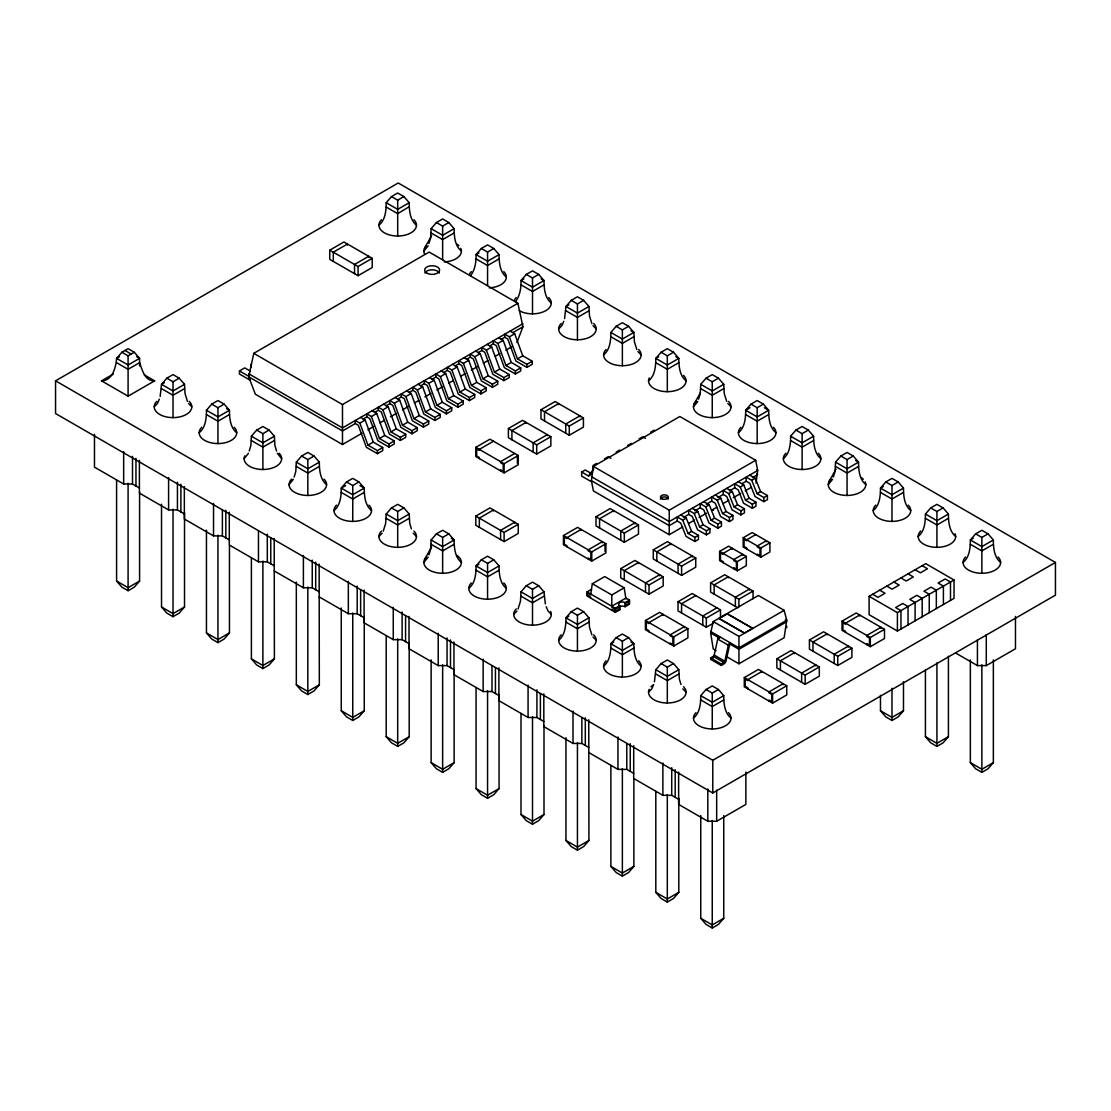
<?xml version="1.0" encoding="UTF-8"?>
<svg xmlns="http://www.w3.org/2000/svg" width="1111" height="1111" viewBox="0 0 1111 1111"><rect width="100%" height="100%" fill="white"/><g stroke="black" fill="none" stroke-linecap="round" stroke-linejoin="round"><path stroke-width="1.5" d="M187.481 401.432L185.051 393.711L184.523 384.323L179.204 378.184L173.024 374.615L166.831 378.184L161.526 384.323L160.165 396.433M236.712 432.735C230.213 427.554 229.463 418.014 229.449 410.265L224.144 404.126L217.95 400.557L211.757 404.126L206.452 410.265C206.452 418.014 205.688 427.554 199.188 432.735M276.57 451.024L274.931 445.608L274.389 436.206L269.084 430.082L262.89 426.499L256.697 430.082L251.392 436.206L250.85 445.608L249.211 451.024M326.592 484.618C320.093 479.438 319.329 469.897 319.329 462.148L314.01 456.024L307.83 452.441L301.636 456.024L296.331 462.148L295.79 471.55L294.151 476.966M371.518 510.56C365.019 505.38 364.269 495.839 364.255 488.09L358.95 481.966L352.756 478.383L346.563 481.966L341.258 488.09C341.258 495.839 340.494 505.38 333.994 510.56M416.458 225.186C409.959 220.006 409.209 210.465 409.195 202.716L403.89 196.591L397.696 193.008L391.503 196.591L386.197 202.716C386.184 210.465 385.434 220.006 378.934 225.186M411.376 528.85L409.737 523.434L409.195 514.032L403.89 507.908L397.696 504.325L391.503 507.908L386.197 514.032L385.656 523.434L383.239 531.155M461.398 251.128C454.899 245.948 454.135 236.407 454.135 228.658L448.816 222.533L442.636 218.95L436.442 222.533L431.137 228.658L430.596 238.06L428.957 243.476M461.398 562.444C454.899 557.264 454.135 547.723 454.135 539.974L448.816 533.849L442.636 530.28L436.442 533.849L431.137 539.974L430.596 549.376L428.957 554.792M506.324 277.07C499.825 271.889 499.075 262.349 499.061 254.6L493.756 248.475L487.562 244.892L481.369 248.475L476.063 254.6C476.272 261.877 475.105 269.751 470.606 275.667M506.324 588.386C499.825 583.206 499.075 573.665 499.061 565.916L493.756 559.791L487.562 556.222L481.369 559.791L476.063 565.916C476.063 573.665 475.3 583.206 468.8 588.386M551.264 303.011C544.765 297.831 544.015 288.291 544.001 280.541L538.696 274.417L532.502 270.848L526.308 274.417L521.003 280.541C521.212 287.818 520.045 295.693 515.546 301.623M545.362 603.967L544.001 591.857L538.696 585.733L532.502 582.164L526.308 585.733L521.003 591.857L520.462 601.259L518.045 608.981M591.899 323.607L589.469 315.885L588.941 306.483L583.622 300.359L577.442 296.79L571.248 300.359L565.943 306.483L564.582 318.593M591.899 634.923L589.469 627.201L588.941 617.813L583.622 611.675L577.442 608.106L571.248 611.675L565.943 617.813C565.93 625.549 565.18 635.103 558.666 640.269M636.825 349.548L634.409 341.827L633.867 332.425L628.562 326.301L622.368 322.732L616.174 326.301L610.869 332.425C610.869 340.174 610.106 349.729 603.606 354.895M641.13 666.211C634.631 661.045 633.881 651.504 633.867 643.755L628.562 637.617L622.368 634.048L616.174 637.617L610.869 643.755C610.869 651.504 610.106 661.045 603.606 666.211M686.07 380.837C679.571 375.671 678.821 366.13 678.807 358.381L673.502 352.243L667.308 348.673L661.114 352.243L655.809 358.381C655.796 366.13 655.046 375.671 648.546 380.837M680.987 684.515L679.349 679.085L678.807 669.697L673.502 663.559L667.308 659.99L661.114 663.559L655.809 669.697L654.448 681.807M726.705 401.432L724.275 393.711L723.747 384.323L718.428 378.184L712.248 374.615L706.054 378.184L700.749 384.323L700.208 393.711L698.569 399.141M731.01 718.109C724.511 712.929 723.747 703.388 723.747 695.639L718.428 689.514L712.248 685.931L706.054 689.514L700.749 695.639C700.735 703.388 699.986 712.929 693.472 718.109M775.936 432.735C769.437 427.554 768.687 418.014 768.673 410.265L763.368 404.126L757.174 400.557L750.98 404.126L745.675 410.265C745.675 418.014 744.912 427.554 738.412 432.735M820.876 458.676C814.377 453.496 813.627 443.956 813.613 436.206L808.308 430.082L802.114 426.499L795.92 430.082L790.615 436.206C790.601 443.956 789.852 453.496 783.352 458.676M865.816 484.618C859.317 479.438 858.553 469.897 858.553 462.148L853.234 456.024L847.054 452.441L840.86 456.024L835.555 462.148L835.014 471.55L833.375 476.966M910.742 510.56C904.243 505.38 903.493 495.839 903.479 488.09L898.174 481.966L891.98 478.383L885.786 481.966L880.481 488.09C880.481 495.839 879.718 505.38 873.218 510.56M955.682 536.502C949.183 531.322 948.433 521.781 948.419 514.032L943.114 507.908L936.92 504.325L930.726 507.908L925.421 514.032C925.407 521.781 924.658 531.322 918.158 536.502M1000.622 562.444C994.123 557.264 993.359 547.723 993.359 539.974L988.04 533.849L981.86 530.28L975.666 533.849L970.361 539.974C970.347 547.723 969.597 557.264 963.084 562.444M625.951 599.051L624.174 587.816L604.717 576.581L592.33 583.733L590.566 594.968L587.025 592.927M682.654 526.947L669.239 534.697L593.413 490.923L591.399 480.702L593.413 466.398L679.849 416.5L755.674 460.273L757.688 470.495L756.008 483.091M710.651 657.92L721.261 664.045L723.914 662.517A1.403 0.805 -60 0 0 724.858 661.226L728.344 645.185A2.653 1.528 -60 0 1 730.108 642.741L726.011 661.045A3.152 1.819 -60 0 1 723.914 663.947L721.261 665.475L710.651 659.351L710.651 657.92L713.304 656.393A1.403 0.805 -60 0 0 714.234 655.101L717.734 639.061A2.653 1.528 -60 0 1 719.497 636.617L719.261 638.256M361.964 433.262L342.48 444.511L255.336 394.197L248.725 376.823L253.766 353.34L429.165 252.072L517.879 303.289L522.934 326.773L516.921 342.563M716.095 650.588L713.234 648.935L710.651 632.937L713.234 621.563L758.41 595.482L784.144 610.328L786.727 620.271L784.144 637.7L738.954 663.781L726.094 656.365M159.345 399.141L157.47 403.474L154.248 406.779M563.763 321.315L561.888 325.648L558.666 328.953M653.629 684.515L651.754 688.848L648.546 692.153M139.583 365.977L139.583 358.367L134.278 352.243L128.084 348.673L121.891 352.243L116.586 358.367C115.961 367.102 112.6 380.809 101.545 380.837L128.084 396.169L154.623 380.837L144.305 374.879M248.433 453.316L244.128 458.676M293.373 479.258L289.054 484.618M428.179 245.781L423.86 251.128M428.179 557.097L423.86 562.444M697.791 401.432L693.472 406.779M832.597 479.258L828.278 484.618M424.499 248.322L431.637 235.56M424.499 559.638L431.637 546.876M694.125 403.987L700.458 392.641M828.931 481.813L836.055 469.05M382.142 533.197L378.934 536.502M516.948 611.022L513.74 614.327M590.51 481.216L581.664 476.105L581.664 472.022L588.511 475.966L593.816 468.814M139.583 491.992L139.583 581.039L134.278 587.163L128.084 590.733L121.891 587.163L116.586 581.039L116.586 480.008M184.523 512.796L184.523 606.981L179.204 613.105L173.024 616.688L166.831 613.105L161.526 606.981L161.526 504.241M229.449 545.598L229.449 632.923L224.144 639.047L217.95 642.63L211.757 639.047L206.452 632.923L206.452 530.183M274.209 538.585L274.389 658.865L269.084 664.989L262.89 668.572L256.697 664.989L251.392 658.865L251.392 557.833M319.149 564.096L319.329 684.807L314.01 690.931L307.83 694.514L301.636 690.931L296.331 684.807L296.331 582.067M364.255 616.577L364.255 710.748L358.95 716.887L352.756 720.456L346.563 716.887L341.258 710.748L341.258 608.009M409.195 642.519L409.195 736.69L403.89 742.828L397.696 746.398L391.503 742.828L386.197 736.69L386.197 635.673M454.135 670.169L454.135 762.632L448.816 768.77L442.636 772.339L436.442 768.77L431.137 762.632L431.137 659.892M499.061 694.403L499.061 788.588L493.756 794.712L487.562 798.281L481.369 794.712L476.063 788.588L476.063 687.556M544.001 725.483L544.001 814.53L538.696 820.654L532.502 824.223L526.308 820.654L521.003 814.53L521.003 713.498M588.761 719.761L588.941 840.471L583.622 846.596L577.442 850.165L571.248 846.596L565.943 840.471L565.943 737.732M633.867 779.075L633.867 866.413L628.562 872.538L622.368 876.121L616.174 872.538L610.869 866.413L610.869 765.382M678.807 798.17L678.807 892.355L673.502 898.48L667.308 902.063L661.114 898.48L655.809 892.355L655.809 791.324M723.747 815.557L723.747 918.297L718.428 924.421L712.248 928.004L706.054 924.421L700.749 918.297L700.749 815.557M903.479 681.64L903.479 710.748L898.174 716.887L891.98 720.456L885.786 716.887L880.481 710.748L880.481 695.347M948.419 656.212L948.419 736.69L943.114 742.828L936.92 746.398L930.726 742.828L925.421 736.69L925.421 669.919M993.359 659.892L993.359 762.632L988.04 768.77L981.86 772.339L975.666 768.77L970.361 762.632L970.361 659.892M55.55 380.837L398.224 182.996L1055.45 562.444L1055.45 595.135L712.776 792.976L55.55 413.528L55.55 380.837L712.776 760.285L1055.45 562.444M119.46 356.714L116.586 358.367L128.084 365.005L139.583 358.367L136.709 356.714M121.891 352.243L128.084 355.812L134.278 352.243M391.503 196.591L397.696 200.161L403.89 196.591M409.195 202.716L397.696 209.354L386.197 202.716M101.545 380.837L113.336 374.032M329.759 250.169L343.91 241.99L372.227 258.335L372.227 267.529L358.061 275.695L329.759 259.363L329.759 250.169L358.061 266.501L372.227 258.335M164.4 382.656L161.526 384.323L173.024 390.961L184.523 384.323M166.831 378.184L173.024 381.767L179.204 378.184M436.442 222.533L442.636 226.102L448.816 222.533M454.135 228.658L442.636 235.296L431.137 228.658M184.523 388.628L173.024 395.266L161.526 388.628M454.135 232.963L442.636 239.601L431.137 232.963M250.489 380.406L239.434 374.018L239.434 370.949L244.739 367.894L250.156 371.018M478.938 252.947L476.063 254.6L487.562 261.238L499.061 254.6M211.757 404.126L217.95 407.709L224.144 404.126M481.369 248.475L487.562 252.044L493.756 248.475M229.449 414.57L217.95 421.208L206.452 414.57M499.061 258.905L487.562 265.543L476.063 258.905M523.878 278.889L521.003 280.541L532.502 287.18L544.001 280.541L541.126 278.889M256.697 430.082L262.89 433.651L269.084 430.082M526.308 274.417L532.502 277.986L538.696 274.417M274.389 436.206L262.89 442.845L251.392 436.206M274.389 440.511L262.89 447.15L251.392 440.511M544.001 284.847L532.502 291.485L521.003 284.847M253.766 353.34L342.48 404.557L517.879 303.289M522.934 323.718L342.48 427.902L248.725 373.768M360.617 417.43L365.186 420.069L373.254 442.095L382.726 447.552L382.726 450.622L377.421 453.691L366.366 447.302L358.297 425.277L355.312 423.555L342.48 430.957L248.725 376.823M363.089 419.055L366.811 416.917L369.796 418.639L377.865 440.664L388.919 447.053L394.224 443.983L394.224 440.914L384.753 435.456L376.698 413.431L372.116 410.792M374.588 412.417L378.309 410.278L381.295 412L389.364 434.026L400.418 440.414L405.723 437.345L405.723 434.276L396.252 428.818L388.197 406.793L383.614 404.154M386.086 405.779L389.808 403.64L392.794 405.362L400.863 427.388L411.917 433.776L417.222 430.707L417.222 427.638L407.751 422.18L399.696 400.154L395.113 397.516M397.585 399.141L401.307 397.002L404.293 398.724L412.362 420.75L423.416 427.124L428.721 424.069L428.721 421L419.25 415.542L411.195 393.516L406.612 390.878M409.084 392.502L412.806 390.364L415.792 392.086L423.86 414.111L434.915 420.486L440.22 417.43L440.22 414.361L430.762 408.89L422.694 386.878L418.111 384.225M420.583 385.864L424.305 383.726L427.291 385.448L435.359 407.473L446.414 413.847L451.719 410.792L451.719 407.723L442.261 402.251L434.193 380.24L429.61 377.587M432.082 379.226L435.804 377.087L438.789 378.809L446.858 400.835L457.913 407.209L463.218 404.154L463.218 401.085L453.76 395.613L445.692 373.602L441.109 370.949M443.581 372.588L447.302 370.449L450.288 372.171L458.357 394.197L469.411 400.571L474.716 397.516L474.716 394.447L465.259 388.975L457.19 366.963L452.608 364.311M455.079 365.95L458.801 363.811L461.787 365.533L469.856 387.558L480.91 393.933L486.215 390.878L486.215 387.808L476.758 382.337L468.689 360.325L464.106 357.673M466.578 359.311L470.3 357.159L473.286 358.895L481.355 380.906L492.409 387.295L497.714 384.239L497.714 381.17L488.257 375.699L480.188 353.687L475.605 351.034M478.077 352.673L481.799 350.52L484.785 352.256L492.853 374.268L503.908 380.656L509.227 377.587L509.227 374.532L499.756 369.06L491.687 347.035L487.104 344.396M489.59 346.035L493.298 343.882L496.284 345.618L504.352 367.63L515.407 374.018L520.726 370.949L520.726 367.894L511.254 362.422L503.186 340.397L498.603 337.758M501.089 339.397L504.797 337.244L507.783 338.98L515.851 360.992L526.906 367.38L532.225 364.311L532.225 361.256L522.753 355.784L514.685 333.758L510.102 331.12M512.949 332.536L522.934 326.773M355.312 423.555L355.312 420.486L359.881 423.138L365.186 420.069M366.811 416.917L366.811 413.847L371.38 416.5L376.698 413.431M378.309 410.278L378.309 407.209L382.878 409.862L388.197 406.793M389.808 403.64L389.808 400.571L394.377 403.224L399.696 400.154M401.307 397.002L401.307 393.933L405.876 396.571L411.195 393.516M412.806 390.364L412.806 387.295L417.375 389.933L422.694 386.878M424.305 383.726L424.305 380.656L428.874 383.295L434.193 380.24M435.804 377.087L435.804 374.018L440.387 376.657L445.692 373.602M447.302 370.449L447.302 367.38L451.885 370.019L457.19 366.963M458.801 363.811L458.801 360.742L463.384 363.38L468.689 360.325M470.3 357.159L470.3 354.103L474.883 356.742L480.188 353.687M481.799 350.52L481.799 347.465L486.382 350.104L491.687 347.035M493.298 343.882L493.298 340.827L497.881 343.466L503.186 340.397M504.797 337.244L504.797 334.189L509.38 336.827L514.685 333.758M568.818 304.831L565.943 306.483L577.442 313.121L588.941 306.483M301.636 456.024L307.83 459.593L314.01 456.024M571.248 300.359L577.442 303.942L583.622 300.359M367.963 429.804L373.949 426.332M379.948 422.874L384.448 420.277M390.433 416.819L396.433 413.361M402.432 409.903L408.417 406.445M414.417 402.974L418.916 400.377M424.902 396.919L430.901 393.461M436.901 390.003L442.886 386.545M448.886 383.073L453.385 380.476M460.871 376.157L465.37 373.56M471.356 370.102L477.355 366.644M483.354 363.172L487.854 360.589M495.339 356.256L499.839 353.659M505.824 350.201L511.824 346.743M319.329 462.148L307.83 468.786L296.331 462.148M319.329 466.453L307.83 473.092L296.331 466.453M588.941 310.788L577.442 317.44L565.943 310.788M359.881 423.138L367.949 445.15L373.254 442.095M371.38 416.5L379.448 438.512L384.753 435.456M382.878 409.862L390.947 431.873L396.252 428.818M394.377 403.224L402.446 425.235L407.751 422.18M405.876 396.571L413.945 418.597L419.25 415.542M417.375 389.933L425.444 411.959L430.762 408.89M428.874 383.295L436.942 405.321L442.261 402.251M440.387 376.657L448.441 398.682L453.76 395.613M451.885 370.019L459.94 392.044L465.259 388.975M463.384 363.38L471.439 385.406L476.758 382.337M474.883 356.742L482.938 378.768L488.257 375.699M486.382 350.104L494.451 372.129L499.756 369.06M497.881 343.466L505.949 365.491L511.254 362.422M509.38 336.827L517.448 358.853L522.753 355.784M139.583 581.039L128.084 587.677L116.586 581.039M367.949 445.15L377.421 450.622L382.726 447.552M379.448 438.512L388.919 443.983L394.224 440.914M390.947 431.873L400.418 437.345L405.723 434.276M402.446 425.235L411.917 430.707L417.222 427.638M413.945 418.597L423.416 424.069L428.721 421M425.444 411.959L434.915 417.43L440.22 414.361M436.942 405.321L446.414 410.792L451.719 407.723M448.441 398.682L457.913 404.154L463.218 401.085M459.94 392.044L469.411 397.516L474.716 394.447M471.439 385.406L480.91 390.878L486.215 387.808M482.938 378.768L492.409 384.239L497.714 381.17M494.451 372.129L503.908 377.587L509.227 374.532M505.949 365.491L515.407 370.949L520.726 367.894M517.448 358.853L526.906 364.311L532.225 361.256M345.577 485.604L341.258 488.09L352.756 494.728L364.255 488.09L359.95 485.604M346.563 481.966L352.756 485.535L358.95 481.966M616.174 326.301L622.368 329.884L628.562 326.301M364.255 492.395L352.756 499.033L341.258 492.395M633.867 336.744L622.368 343.382L610.869 336.744M184.523 606.981L173.024 613.619L161.526 606.981M475.8 447.344L489.951 439.178L518.254 455.51L518.254 464.704L504.102 472.883L475.8 456.538L475.8 447.344L504.102 463.69L518.254 455.51M508.394 428.527L522.545 420.361L550.848 436.706L550.848 445.9L536.696 454.066L508.394 437.72L508.394 428.527L536.696 444.872L550.848 436.706M540.974 409.723L555.125 401.543L583.428 417.889L583.428 427.082L569.276 435.248L540.974 418.903L540.974 409.723L569.276 426.055L583.428 417.889M493.492 441.22L479.341 449.386L479.341 450.413L476.688 448.872L476.688 456.024L479.341 457.551L479.341 458.579M658.684 356.714L655.809 358.381L667.308 365.019L678.807 358.381L675.932 356.714M391.503 507.908L397.696 511.477L403.89 507.908M661.114 352.243L667.308 355.826L673.502 352.243M409.195 514.032L397.696 520.67L386.197 514.032M514.726 453.469L500.575 461.648L500.575 462.662L503.227 464.204L503.227 471.342L500.575 469.814L500.575 470.842M409.195 518.337L397.696 524.975L386.197 518.337M678.807 362.686L667.308 369.324L655.809 362.686M229.449 632.923L217.95 639.561L206.452 632.923M475.8 516.087L489.951 507.908L518.254 524.253L518.254 533.447L504.102 541.612L475.8 525.281L475.8 516.087L504.102 532.419L518.254 524.253M436.442 533.849L442.636 537.418L448.816 533.849M706.054 378.184L712.248 381.767L718.428 378.184M723.747 384.323L712.248 390.961L700.749 384.323M454.135 544.279L442.636 550.917L431.137 544.279M723.747 388.628L712.248 395.266L700.749 388.628M581.664 472.022L585.205 469.981L592.052 473.925M596.704 463.343L593.163 465.384L593.163 469.467M604.662 458.746L608.203 456.704L610.939 458.274M616.161 452.108L619.702 450.066M627.659 445.469L631.201 443.428M639.158 438.831L642.7 436.79L645.435 438.359M650.657 432.193L654.198 430.138M588.511 475.966L590.871 474.605M274.389 658.865L262.89 665.503L251.392 658.865M478.938 564.263L476.063 565.916L487.562 572.554L499.061 565.916M749.994 407.765L745.675 410.265L757.174 416.903L768.673 410.265L764.368 407.765M481.369 559.791L487.562 563.36L493.756 559.791M750.98 404.126L757.174 407.709L763.368 404.126M499.061 570.221L487.562 576.859L476.063 570.221M768.673 414.57L757.174 421.208L745.675 414.57M563.444 535.558L577.595 527.378L605.898 543.723L605.898 552.917L591.746 561.083L563.444 544.737L563.444 535.558L591.746 551.889L605.898 543.723M596.01 516.754L610.161 508.574L638.478 524.92L638.478 534.113L624.313 542.279L596.01 525.934L596.01 516.754L624.313 533.086L638.478 524.92M319.329 684.807L307.83 691.445L296.331 684.807M593.413 466.398L669.239 510.171L755.674 460.273M526.308 585.733L532.502 589.316L538.696 585.733M795.92 430.082L802.114 433.651L808.308 430.082M544.001 591.857L532.502 598.496L521.003 591.857M813.613 436.206L802.114 442.845L790.615 436.206M544.001 596.176L532.502 602.815L521.003 596.176M813.613 440.511L802.114 447.15L790.615 440.511M680.737 514.921L686.279 518.115L691.584 531.391L698.43 535.349L698.43 539.432L694.889 541.474L686.043 536.363L680.737 523.087L677.196 521.045L669.239 525.642L591.399 480.702M683.39 517.476L688.695 514.407L692.236 516.448L697.541 529.725L706.388 534.835L709.929 532.794L709.929 528.711L703.082 524.753L697.777 511.477L692.236 508.282M694.889 510.838L700.194 507.769L703.735 509.81L709.04 523.087L717.887 528.197L721.428 526.156L721.428 522.073L714.581 518.115L709.276 504.838L703.735 501.644M706.388 504.2L711.693 501.13L715.234 503.172L720.539 516.448L729.385 521.559L732.927 519.517L732.927 515.435L726.08 511.477L720.775 498.2L715.234 495.006M717.887 497.561L723.192 494.492L726.733 496.534L732.038 509.81L740.884 514.921L744.426 512.879L744.426 508.796L737.579 504.838L732.274 491.562L726.733 488.368M729.385 490.909L734.69 487.854L738.232 489.895L743.537 503.172L752.383 508.282L755.924 506.241L755.924 502.158L749.078 498.2L743.773 484.924L738.232 481.73M742.217 483.507L746.189 481.216L749.731 483.257L755.036 496.534L763.882 501.644L767.423 499.603L767.423 495.506L760.577 491.562L755.272 478.285L749.731 475.091M752.383 477.633L757.688 474.578L756.674 473.994M677.196 521.045L677.196 516.962L682.737 520.156L686.279 518.115M688.695 514.407L688.695 510.324L694.236 513.518L697.777 511.477M700.194 507.769L700.194 503.686L705.735 506.88L709.276 504.838M711.693 501.13L711.693 497.048L717.234 500.242L720.775 498.2M723.192 494.492L723.192 490.409L728.733 493.603L732.274 491.562M734.69 487.854L734.69 483.771L740.232 486.965L743.773 484.924M746.189 481.216L746.189 477.133L751.73 480.327L755.272 478.285M364.255 710.748L352.756 717.387L341.258 710.748M688.612 523.503L694.569 520.059M699.041 517.476L706.499 513.185M716.928 507.158L712.457 509.741L713.47 510.324M722.886 503.714L728.844 500.269M733.316 497.7L740.773 493.395M745.245 490.812L751.203 487.368M620.73 568.624L634.881 560.458L663.184 576.79L663.184 585.983L649.032 594.163L620.73 577.817L620.73 568.624L649.032 584.969L663.184 576.79M653.296 549.82L667.447 541.654L695.75 557.986L695.75 567.179L681.598 575.359L653.296 559.014L653.296 549.82L681.598 566.166L695.75 557.986M619.16 607.161A3.75 2.166 0 0 1 625.062 606.717L629.479 604.162L629.479 600.065L625.062 602.62A3.75 2.166 0 0 0 619.757 602.62A3.75 2.166 0 0 0 619.757 605.689L619.757 609.772L615.327 612.328L587.025 595.982L587.025 591.899L591.455 589.344L591.455 590.372M682.737 520.156L688.042 533.433L691.584 531.391M694.236 513.518L699.541 526.795L703.082 524.753M705.735 506.88L711.04 520.156L714.581 518.115M717.234 500.242L722.539 513.518L726.08 511.477M728.733 493.603L734.038 506.88L737.579 504.838M740.232 486.965L745.537 500.242L749.078 498.2M751.73 480.327L757.035 493.603L760.577 491.562M688.042 533.433L694.889 537.391L698.43 535.349M699.541 526.795L706.388 530.752L709.929 528.711M711.04 520.156L717.887 524.114L721.428 522.073M722.539 513.518L729.385 517.476L732.927 515.435M734.038 506.88L740.884 510.838L744.426 508.796M745.537 500.242L752.383 504.2L755.924 502.158M757.035 493.603L763.882 497.561L767.423 495.506M568.818 616.147L565.943 617.813L577.442 624.451L588.941 617.813M592.33 583.733L611.8 594.968L624.174 587.816M571.248 611.675L577.442 615.258L583.622 611.675M840.86 456.024L847.054 459.593L853.234 456.024M611.8 606.203L625.951 598.024L629.479 600.065M588.941 622.118L577.442 628.757L565.943 622.118M858.553 466.453L847.054 473.092L835.555 466.453M587.025 591.899L615.327 608.245L619.757 605.689M619.757 606.717L615.327 609.259L611.8 607.217L611.8 594.968M625.062 603.648L629.479 601.093M619.757 608.759L615.327 611.314L611.8 609.259L611.8 610.286M625.062 605.689L629.479 603.134M719.609 551.389L728.622 546.181L746.314 556.403L746.314 565.596L737.287 570.804L719.609 560.583L719.609 551.389L737.287 561.61L746.314 556.403M743.19 537.78L752.203 532.572L769.895 542.779L769.895 551.973L760.882 557.18L743.19 546.973L743.19 537.78L760.882 547.987L769.895 542.779M755.744 534.613L746.717 539.821L746.717 540.835L744.064 539.307L744.064 546.459L746.717 547.987L746.717 549.015M409.195 736.69L397.696 743.328L386.197 736.69M645.435 620.521L659.601 612.355L687.903 628.687L687.903 637.881L673.752 646.06L645.435 629.715L645.435 620.521L673.752 636.867L687.903 628.687M713.415 623.16L706.332 627.243L678.029 610.897L678.029 601.704L692.181 593.538L720.483 609.883L720.483 617.535M737.718 607.759L710.596 592.094L710.596 582.9L724.747 574.734L753.05 591.08L753.05 598.732M613.744 642.089L610.869 643.755L622.368 650.393L633.867 643.755L630.992 642.089M883.356 486.437L880.481 488.09L891.98 494.728L903.479 488.09M695.722 595.579L681.571 603.745L681.571 612.939M616.174 637.617L622.368 641.2L628.562 637.617M885.786 481.966L891.98 485.535L898.174 481.966M633.867 648.06L622.368 654.698L610.869 648.06M903.479 492.395L891.98 499.033L880.481 492.395M716.942 607.828L702.791 616.008L702.791 625.201M454.135 762.632L442.636 769.284L431.137 762.632M678.029 601.704L706.332 618.049L720.483 609.883M710.596 582.9L738.898 599.246L753.05 591.08M719.053 618.41L727.247 613.675L752.619 628.326L727.247 613.883L719.053 618.41L744.412 633.062L752.619 628.326M661.114 663.559L667.308 667.142L673.502 663.559M930.726 507.908L936.92 511.477L943.114 507.908M678.807 669.697L667.308 676.335L655.809 669.697M948.419 514.032L936.92 520.67L925.421 514.032M713.234 621.563L738.954 636.409L784.144 610.328M678.807 674.002L667.308 680.64L655.809 674.002M948.419 518.337L936.92 524.975L925.421 518.337M710.651 659.351L713.304 657.823M499.061 788.588L487.562 795.226L476.063 788.588M869.108 596.329L925.727 563.638L954.03 579.984L954.03 598.371L897.41 631.048L869.108 614.702L869.108 596.329L897.41 612.661L954.03 579.984M973.236 538.321L970.361 539.974L981.86 546.612L993.359 539.974M706.054 689.514L712.248 693.083L718.428 689.514M975.666 533.849L981.86 537.418L988.04 533.849M744.287 677.585L758.438 669.419L786.741 685.751L786.741 694.944L772.589 703.124L744.287 686.779L744.287 677.585L772.589 693.931L786.741 685.751M776.867 658.767L791.018 650.602L819.321 666.947L819.321 676.141L805.169 684.307L776.867 667.961L776.867 658.767L805.169 675.113L819.321 666.947M809.433 639.964L823.584 631.798L851.901 648.144L851.901 657.337L837.75 665.503L809.433 649.157L809.433 639.964L837.75 656.309L851.901 648.144M842.027 621.146L856.178 612.98L884.481 629.326L884.481 638.519L870.33 646.685L842.027 630.34L842.027 621.146L870.33 637.492L884.481 629.326M723.747 695.639L712.248 702.277L700.749 695.639M723.747 699.944L712.248 706.582L700.749 699.944M993.359 544.279L981.86 550.917L970.361 544.279M544.001 814.53L532.502 821.168L521.003 814.53M588.941 840.471L577.442 847.11L565.943 840.471M633.867 866.413L622.368 873.052L610.869 866.413M903.479 710.748L891.98 717.387L880.481 710.748M678.627 772.062L678.627 804.406L707.818 821.265L716.664 821.265L745.856 804.406L745.856 772.062M955.543 652.962L977.43 665.6L986.276 665.6L1015.468 648.755L1015.468 616.411M678.807 892.355L667.308 898.993L655.809 892.355M948.419 736.69L936.92 743.328L925.421 736.69M723.747 918.297L712.248 924.935L700.749 918.297M993.359 762.632L981.86 769.284L970.361 762.632M94.477 434.387L94.477 467.148L123.654 484.007L132.501 484.007L139.403 487.993M139.403 460.329L139.403 493.09L168.594 509.949L177.441 509.949L184.343 513.935M184.343 486.687L184.343 519.031L213.534 535.891L222.381 535.891L229.283 539.877M229.283 512.213L229.283 544.973L258.46 561.833L267.307 561.833L274.209 565.818M274.209 570.929L303.4 587.775L312.247 587.775L319.149 591.76M319.149 596.871L348.34 613.716L357.186 613.716L364.089 617.702M364.089 590.052L364.089 622.813L393.266 639.658L402.113 639.658L409.015 643.644M409.015 616.411L409.015 648.755L438.206 665.6L447.053 665.6L453.955 669.586M453.955 641.936L453.955 674.696L483.146 691.542L491.992 691.542L498.895 695.528M498.895 667.878L498.895 700.638L528.072 717.498L536.919 717.498L543.821 721.47M543.821 693.819L543.821 726.58L573.012 743.44L581.858 743.44L588.761 747.411M588.761 752.522L617.952 769.381L626.798 769.381L633.701 773.367M633.701 745.703L633.701 778.464L662.878 795.323L671.724 795.323L678.627 799.309M154.623 380.837C144.638 381.212 142.361 370.005 139.583 362.672L128.084 369.31L116.586 362.672M630.992 330.772L633.867 332.425L622.368 339.077L610.869 332.425M855.678 460.482L858.553 462.148L847.054 468.786L835.555 462.148M386.197 207.021L397.696 213.659L409.112 206.785M756.674 469.911L757.688 470.495L669.239 521.559L591.399 476.619M922.186 565.68L927.491 568.749L920.408 572.832L915.103 569.762M908.034 573.859L913.339 576.915L906.257 580.997L900.952 577.942M893.883 582.025L899.188 585.094L892.105 589.177L886.8 586.108M879.718 590.191L885.036 593.26L877.954 597.343L872.649 594.274M785.435 619.521L786.727 620.271L738.954 647.852L710.651 631.506M785.435 620.952L786.727 621.702L738.954 649.282L730.108 644.172M719.053 618.619L744.412 633.062M710.651 632.937L719.497 638.047M717.734 639.061L728.344 645.185M239.434 370.949L248.906 376.421M714.234 655.101L724.858 661.226M713.304 656.393L723.914 662.517M587.025 594.968L590.566 597.01L590.566 598.024M226.575 408.598L229.449 410.265L217.95 416.903L206.452 410.265M451.26 538.321L454.135 539.974L442.636 546.612L431.137 539.974M124.987 350.451L131.181 354.034M731.01 406.779L727.788 403.474M641.13 354.895L637.922 351.59M596.204 328.953L592.982 325.648M686.07 692.153L682.862 688.848M596.204 640.269L592.982 636.964M551.264 614.327L548.056 611.022L546.181 606.689M416.458 536.502L413.25 533.197M281.652 458.676L277.347 453.316M191.786 406.779L188.564 403.474M986.276 634.492L986.276 665.6M981.86 537.418L981.86 573.276A18.762 10.832 0 0 0 998.109 557.028M981.86 664.822L981.86 772.339M977.43 640.075L977.43 665.6M950.488 600.412L950.488 582.025L945.183 578.956L938.101 583.039L943.406 586.108L943.406 604.495M936.92 511.477L936.92 547.334M936.92 662.85L936.92 746.398M936.337 608.578L936.337 590.191L931.032 587.136L923.949 591.219L929.254 594.274L929.254 612.661M922.186 616.758L922.186 598.371L916.881 595.302L909.798 599.385L915.103 602.454L915.103 620.841M908.034 624.924L908.034 606.537L902.729 603.467L895.647 607.564L900.952 610.619L900.952 629.007M897.41 612.661L897.41 631.048M891.98 485.535L891.98 521.392A18.762 10.832 0 0 0 908.229 505.144M891.98 688.278L891.98 720.456M880.94 628.298L880.94 627.284L866.788 635.45L866.788 636.478L869.441 638.006L869.441 645.158L866.788 643.63L866.788 644.644M870.33 637.492L870.33 646.685M859.72 616.049L859.72 615.022L845.568 623.202L845.568 624.215L842.916 622.688L842.916 629.84L845.568 631.367L845.568 632.395M848.36 647.116L848.36 646.102L834.208 654.268L834.208 663.461M847.054 459.593L847.054 495.45M837.75 656.309L837.75 665.503M827.126 634.853L827.126 633.839L812.974 642.005L812.974 651.199M815.793 665.92L815.793 664.906L801.642 673.072L801.642 682.265M805.169 675.113L805.169 684.307M802.114 433.651L802.114 469.509A18.762 10.832 0 0 0 818.363 453.26M794.559 653.657L794.559 652.643L780.408 660.809L780.408 670.002M786.727 626.257L786.727 627.687M783.199 684.737L783.199 683.709L769.048 691.889L769.048 692.903L771.701 694.431L771.701 701.583L769.048 700.055L769.048 701.083M772.589 693.931L772.589 703.124M766.354 541.765L766.354 540.738L757.341 545.945L757.341 546.973L759.993 548.501L759.993 555.653L757.341 554.125L757.341 555.139M763.882 497.561L763.882 501.644M761.979 672.474L761.979 671.461L747.814 679.626L747.814 680.654L745.162 679.113L745.162 686.265L747.814 687.792L747.814 688.82M760.882 547.987L760.882 557.18M757.174 407.709L757.174 443.567A18.762 10.832 0 0 0 773.423 427.304M752.383 504.2L752.383 508.282M749.522 590.052L749.522 589.024L735.371 597.204L735.371 606.398M742.773 555.375L742.773 554.361L733.76 559.569L733.76 560.583L736.412 562.11L736.412 569.263L733.76 567.735L733.76 568.763M740.884 510.838L740.884 514.921M738.898 599.246L738.898 606.912M738.954 636.409L738.954 663.781M737.287 561.61L737.287 570.804M732.163 549.251L732.163 548.223L723.136 553.431L723.136 554.458L720.483 552.931L720.483 560.069L723.136 561.61L723.136 562.624M729.385 517.476L729.385 521.559M728.288 577.789L728.288 576.776L714.137 584.941L714.137 594.135M721.261 664.045L721.261 665.475M717.887 524.114L717.887 528.197M716.664 790.157L716.664 821.265M712.776 760.285L712.776 792.976M712.248 381.767L712.248 417.625A18.762 10.832 0 0 0 728.497 401.363M712.248 693.083L712.248 728.941A18.762 10.832 0 0 0 728.497 712.693M712.248 820.487L712.248 928.004M707.818 788.921L707.818 821.265M706.388 530.752L706.388 534.835M706.332 618.049L706.332 627.243M694.889 537.391L694.889 541.474M692.222 556.972L692.222 555.944L678.057 564.124L678.057 573.318M684.362 627.673L684.362 626.646L670.211 634.825L670.211 635.839L672.863 637.367L672.863 644.519L670.211 642.991L670.211 644.005M681.598 566.166L681.598 575.359M675.182 769.659L675.182 797.309M673.752 636.867L673.752 646.06M671.724 767.659L671.724 795.323M670.988 544.709L670.988 543.696L656.837 551.861L656.837 561.055M669.239 510.171L669.239 534.697M667.308 355.826L667.308 391.669M667.308 667.142L667.308 702.999M667.308 794.546L667.308 902.063M663.128 615.411L663.128 614.397L648.977 622.563L648.977 623.59L646.324 622.049L646.324 629.201L648.977 630.729L648.977 631.756M662.878 762.979L662.878 795.323M659.642 575.776L659.642 574.748L645.491 582.928L645.491 592.121M649.032 584.969L649.032 594.163M638.422 563.513L638.422 562.499L624.271 570.665L624.271 579.859M634.936 523.892L634.936 522.878L620.785 531.044L620.785 540.238M630.243 743.717L630.243 771.367M626.798 743.453L626.798 769.381M625.062 602.62L625.062 606.717M624.313 533.086L624.313 542.279M622.368 329.884L622.368 365.727A18.762 10.832 0 0 0 638.617 349.479M622.368 641.2L622.368 677.043A18.762 10.832 0 0 0 638.617 660.795M622.368 768.604L622.368 876.121M617.952 737.037L617.952 769.381M615.327 608.245L615.327 612.328M613.703 511.643L613.703 510.616L599.551 518.795L599.551 527.989M605.023 544.237L605.023 551.375M602.37 542.696L602.37 541.682L588.205 549.848L588.205 550.875L590.858 552.403L590.858 559.555L588.205 558.028L588.205 559.041M591.746 551.889L591.746 561.083M585.303 717.775L585.303 745.425M581.858 717.512L581.858 743.44M581.136 530.447L581.136 529.419L566.985 537.599L566.985 538.613L564.332 537.085L564.332 544.237L566.985 545.765L566.985 546.793M579.9 416.861L579.9 415.847L565.749 424.013L565.749 433.207M577.442 303.942L577.442 339.785A18.762 10.832 0 0 0 593.691 323.537M577.442 615.258L577.442 651.102A18.762 10.832 0 0 0 593.691 634.853M577.442 742.648L577.442 850.165M573.012 711.096L573.012 743.44M569.276 426.055L569.276 435.248M558.666 404.612L558.666 403.585L544.515 411.764L544.515 420.958M547.306 435.679L547.306 434.665L533.155 442.831L533.155 452.024M540.377 693.556L540.377 719.484M536.919 689.834L536.919 717.498M536.696 444.872L536.696 454.066M532.502 277.986L532.502 313.844M532.502 589.316L532.502 625.16M532.502 716.706L532.502 824.223M528.072 685.154L528.072 717.498M526.906 364.311L526.906 367.38M526.086 423.43L526.086 422.402L511.921 430.568L511.921 439.762M517.379 456.024L517.379 463.176M515.407 370.949L515.407 374.018M514.726 523.239L514.726 522.212L500.575 530.378L500.575 539.571M504.102 463.69L504.102 472.883M504.102 532.419L504.102 541.612M503.908 377.587L503.908 380.656M495.437 667.614L495.437 693.542M493.492 510.977L493.492 509.949L479.341 518.129L479.341 527.322M492.409 384.239L492.409 387.295M491.992 665.614L491.992 691.542M487.562 252.044L487.562 285.458M487.562 563.36L487.562 599.218A18.762 10.832 0 0 0 503.811 582.969M487.562 690.764L487.562 798.281M483.146 659.198L483.146 691.542M480.91 390.878L480.91 393.933M469.411 397.516L469.411 400.571M457.913 404.154L457.913 407.209M450.497 639.936L450.497 667.6M447.053 637.95L447.053 665.6M446.414 410.792L446.414 413.847M442.636 226.102L442.636 259.516M442.636 537.418L442.636 573.276M442.636 664.822L442.636 772.339M438.206 633.256L438.206 665.6M434.915 417.43L434.915 420.486M423.416 424.069L423.416 427.124M411.917 430.707L411.917 433.776M405.571 615.73L405.571 641.658M402.113 612.008L402.113 639.658M400.418 437.345L400.418 440.414M397.696 200.161L397.696 236.018A18.762 10.832 0 0 0 413.945 219.77M397.696 511.477L397.696 547.334A18.762 10.832 0 0 0 413.945 531.086M397.696 638.881L397.696 746.398M393.266 607.314L393.266 639.658M388.919 443.983L388.919 447.053M377.421 450.622L377.421 453.691M368.685 257.321L368.685 256.294L354.534 264.46L354.534 273.653M360.631 589.788L360.631 615.716M358.061 266.501L358.061 275.695M357.186 586.066L357.186 613.716M352.756 485.535L352.756 521.392A18.762 10.832 0 0 0 369.005 505.144M352.756 612.939L352.756 720.456M348.34 581.372L348.34 613.716M347.451 245.059L347.451 244.031L333.3 252.211L333.3 261.404M342.48 404.557L342.48 444.511M315.691 562.11L315.691 589.76M312.247 560.125L312.247 587.775M307.83 459.593L307.83 495.45A18.762 10.832 0 0 0 324.079 479.202M307.83 586.997L307.83 694.514M303.4 555.431L303.4 587.775M270.765 537.891L270.765 563.819M267.307 534.183L267.307 561.833M262.89 433.651L262.89 469.509M262.89 561.055L262.89 668.572M258.46 531.197L258.46 561.833M250.933 364.311L250.933 367.38M225.825 510.227L225.825 537.877M222.381 509.963L222.381 535.891M217.95 407.709L217.95 443.567A18.762 10.832 0 0 0 234.199 427.304M217.95 535.113L217.95 642.63M213.534 503.547L213.534 535.891M180.885 484.285L180.885 511.935M177.441 482.285L177.441 509.949M173.024 381.767L173.024 417.625A18.762 10.832 0 0 0 189.273 401.363M173.024 509.171L173.024 616.688M168.594 477.605L168.594 509.949M135.959 458.343L135.959 485.993M132.501 456.343L132.501 484.007M128.084 355.812L128.084 396.169M128.084 483.216L128.084 590.733M123.654 451.663L123.654 484.007M660.448 499.131A3.875 2.236 0 0 1 664.322 496.895A3.875 2.236 0 0 1 668.211 499.131M424.874 273.028A7.499 4.333 0 0 1 432.123 269.82A7.499 4.333 0 0 1 439.373 273.028M397.696 236.018A18.762 10.832 0 0 1 381.448 219.77M955.043 533.697A18.762 10.832 0 0 1 934.476 547.237A18.762 10.832 0 0 1 920.672 531.086M891.98 521.392A18.762 10.832 0 0 1 875.732 505.144M865.177 481.813A18.762 10.832 0 0 1 844.596 495.353A18.762 10.832 0 0 1 830.792 479.202M861.414 477.647A18.762 10.832 0 0 1 863.303 479.202M802.114 469.509A18.762 10.832 0 0 1 785.866 453.26M757.174 443.567A18.762 10.832 0 0 1 740.926 427.304M712.248 417.625A18.762 10.832 0 0 1 695.986 401.363M683.557 375.421A18.762 10.832 0 0 1 669.752 391.586A18.762 10.832 0 0 1 649.185 378.032M622.368 365.727A18.762 10.832 0 0 1 606.12 349.479M577.442 339.785A18.762 10.832 0 0 1 561.18 323.537M548.751 297.595A18.762 10.832 0 0 1 543.918 311.608A18.762 10.832 0 0 1 519.24 310.677M514.379 300.206A18.762 10.832 0 0 1 516.254 297.595M503.811 271.653A18.762 10.832 0 0 1 489.201 287.86M469.439 274.264A18.762 10.832 0 0 1 471.314 271.653M981.86 573.276A18.762 10.832 0 0 1 965.598 557.028M460.759 248.322A18.762 10.832 0 0 1 444.261 261.918M424.499 253.933A18.762 10.832 0 0 1 426.374 245.712M456.996 244.156A18.762 10.832 0 0 1 458.885 245.712M683.557 686.737A18.762 10.832 0 0 1 669.752 702.902A18.762 10.832 0 0 1 649.185 689.362M651.06 686.737A18.762 10.832 0 0 1 652.935 685.195M622.368 677.043A18.762 10.832 0 0 1 606.12 660.795M577.442 651.102A18.762 10.832 0 0 1 561.18 634.853M550.625 611.522A18.762 10.832 0 0 1 530.058 625.076A18.762 10.832 0 0 1 516.254 608.911M487.562 599.218A18.762 10.832 0 0 1 471.314 582.969M456.996 555.472A18.762 10.832 0 0 1 456.288 569.874A18.762 10.832 0 0 1 431.429 571.137A18.762 10.832 0 0 1 426.374 557.028M397.696 547.334A18.762 10.832 0 0 1 381.448 531.086M352.756 521.392A18.762 10.832 0 0 1 336.508 505.144M307.83 495.45A18.762 10.832 0 0 1 291.568 479.202M279.139 453.26A18.762 10.832 0 0 1 265.335 469.411A18.762 10.832 0 0 1 244.767 455.871M217.95 443.567A18.762 10.832 0 0 1 201.702 427.304M712.248 728.941A18.762 10.832 0 0 1 695.986 712.693M173.024 417.625A18.762 10.832 0 0 1 156.762 401.363M619.757 609.772A3.75 2.166 0 0 1 619.16 609.328M662.392 499.033A3.875 2.236 0 0 0 668.211 497.089A3.875 2.236 0 0 0 662.392 495.145A3.875 2.236 0 0 0 662.392 499.033M426.818 273.125A7.499 4.333 0 0 0 439.373 271.195A7.499 4.333 0 0 0 430.179 265.876A7.499 4.333 0 0 0 426.818 273.125"/></g></svg>
